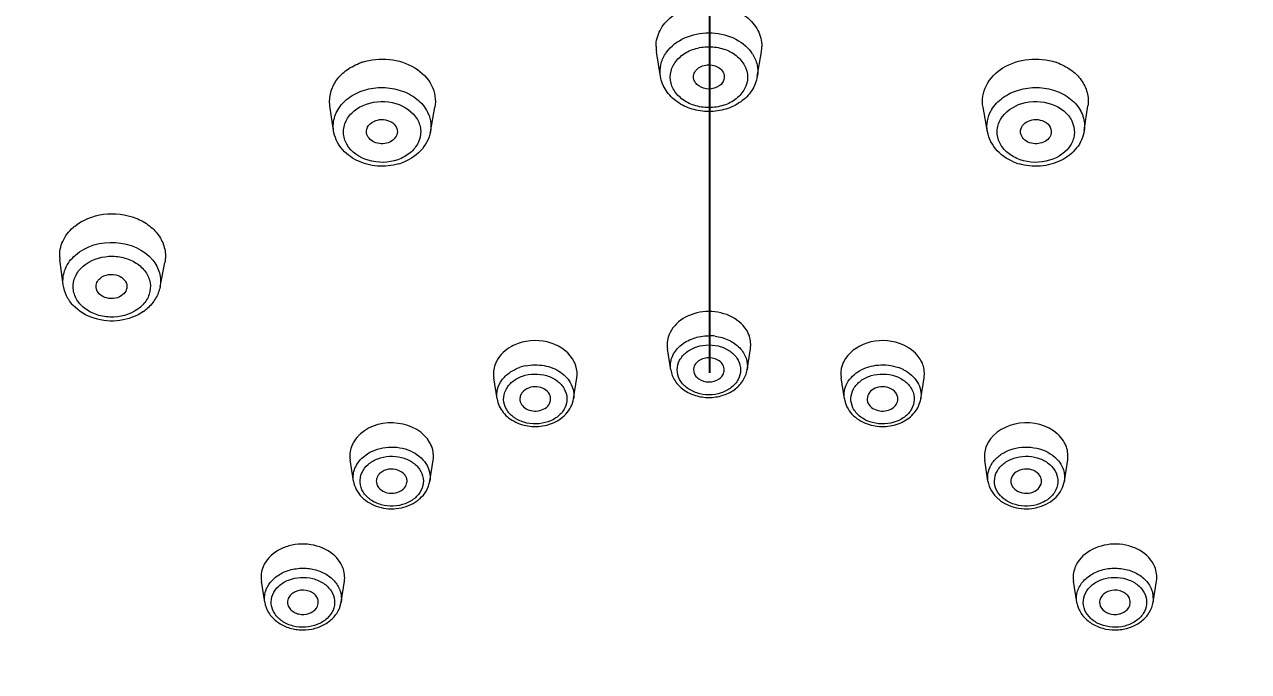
# Model space of a CAD drawing. Extents: x 8819 to 9239, y -18069 to -17475.
# Drawn here: x 8978.35 to 9005.23, y -17626.28 to -17612.07 of the extents above; entities that cross this region are included whole.
import ezdxf

# ---------------------------------------------------------------- set-up
doc = ezdxf.new("R2010")
doc.units = 0
doc.header["$MEASUREMENT"] = 0
doc.linetypes.add('CENTER', pattern=[47.5, 22, -8.5, 8.5, -8.5])
doc.layers.get('0').update_dxf_attribs({"linetype": 'CONTINUOUS', "lineweight": 13})
doc.layers.get('DEFPOINTS').update_dxf_attribs({"linetype": 'CONTINUOUS'})
doc.layers.add('02___PRT_ALL_AXES', color=7, linetype='CONTINUOUS')
doc.layers.add('5', color=2, linetype='CONTINUOUS', lineweight=9)
doc.styles.get("Standard").update_dxf_attribs({"font": 'Gulim.ttf'})
doc.dimstyles.new('STANDARD$0', dxfattribs={"dimtxt": 3.5, "dimasz": 2.5, "dimexe": 0.7, "dimexo": 0.7, "dimgap": 0.5, "dimtad": 3, "dimdec": 4, "dimdsep": 46, "dimtxsty": 'Standard', "dimcen": 0, "dimclrd": 2, "dimclre": 2, "dimclrt": 4, "dimadec": 0, "dimazin": 0, "dimtp": 0.2, "dimtm": 0.1, "dimtfac": 0.5, "dimtdec": 4, "dimtmove": 1, "dimatfit": 3, "dimfxl": 0, "dimtolj": 1, "dimarcsym": 0})

# ---------------------------------------------------------------- blocks, each defined once
blk = doc.blocks.new('*D63')
at = {"layer": '5', "color": 2, "lineweight": -2}
for p, q in [((8992.676, -17589.939), (8954.961, -17589.939)), ((8955.661, -17758.34), (8955.661, -17594.939)), ((8974.358, -17763.34), (8954.961, -17763.34))]:
    blk.add_line(p, q, dxfattribs=at)
at = {"layer": '5', "color": 2}
for points in [[(8954.828, -17594.939), (8956.495, -17594.939), (8955.661, -17589.939)], [(8954.828, -17758.34), (8956.495, -17758.34), (8955.661, -17763.34)]]:
    blk.add_solid(points, dxfattribs=at)
at = {"layer": 'DEFPOINTS', "color": 0}
for p in [(8955.661, -17589.939), (8993.376, -17589.939), (8975.058, -17763.34)]:
    blk.add_point(p, dxfattribs=at)
at = {"layer": '5', "color": 4, "insert": (8950.832, -17693.171), "char_height": 5, "attachment_point": 5, "rotation": 90}
blk.add_mtext('\\A1;231.2', dxfattribs=at)
blk = doc.blocks.new('*D64')
at = {"layer": '5', "color": 2, "lineweight": -2}
for p, q in [((8958.135, -17624.407), (8958.135, -17573.164)), ((9028.617, -17624.268), (9028.617, -17573.164)), ((8963.135, -17573.864), (9023.617, -17573.864))]:
    blk.add_line(p, q, dxfattribs=at)
at = {"layer": '5', "color": 2}
for points in [[(8963.135, -17573.031), (8963.135, -17574.697), (8958.135, -17573.864)], [(9023.617, -17573.031), (9023.617, -17574.697), (9028.617, -17573.864)]]:
    blk.add_solid(points, dxfattribs=at)
at = {"layer": 'DEFPOINTS', "color": 0}
for p in [(9028.617, -17573.864), (8958.135, -17625.107), (9028.617, -17624.968)]:
    blk.add_point(p, dxfattribs=at)
at = {"layer": '5', "color": 4, "insert": (8992.321, -17569.688), "char_height": 5, "attachment_point": 5}
blk.add_mtext('\\A1;94', dxfattribs=at)

msp = doc.modelspace()

# ---------------------------------------------------------------- linework, layer by layer
at = {"color": 7, "linetype": 'Continuous'}
for p, q in [((8992.313, -17613.206), (8992.225, -17612.667)), ((8994.439, -17613.206), (8994.527, -17612.667)), ((8985.133, -17614.394), (8985.054, -17613.85)), ((8987.26, -17614.421), (8987.357, -17613.883)), ((8999.492, -17614.421), (8999.395, -17613.883)), ((9001.619, -17614.394), (9001.697, -17613.85)), ((8979.195, -17617.78), (8979.124, -17617.229)), ((8981.322, -17617.829), (8981.427, -17617.29)), ((8992.538, -17619.649), (8992.465, -17619.188)), ((8994.214, -17619.649), (8994.287, -17619.188)), ((8988.724, -17620.288), (8988.651, -17619.824)), ((8990.401, -17620.288), (8990.474, -17619.828)), ((8996.351, -17620.288), (8996.278, -17619.828)), ((8998.028, -17620.288), (8998.101, -17619.824)), ((8985.571, -17622.094), (8985.497, -17621.628)), ((8985.781, -17621.566), (8985.88, -17621.492)), ((8987.247, -17622.094), (8987.32, -17621.634)), ((8999.504, -17622.094), (8999.432, -17621.634)), ((9000.971, -17621.566), (9001.053, -17621.651)), ((9001.181, -17622.094), (9001.255, -17621.629)), ((8983.621, -17624.754), (8983.548, -17624.288)), ((8983.656, -17624.466), (8983.709, -17624.367)), ((8985.298, -17624.754), (8985.371, -17624.295)), ((9001.454, -17624.754), (9001.381, -17624.295)), ((9003.131, -17624.754), (9003.204, -17624.288)), ((9003.127, -17624.571), (9003.131, -17624.754)), ((8984.781, -17624.838), (8984.795, -17624.785)), ((8985.26, -17624.89), (8985.298, -17624.754)), ((9001.457, -17624.773), (9001.454, -17624.754)), ((9001.957, -17624.785), (9001.971, -17624.838))]:
    msp.add_line(p, q, dxfattribs=at)
for centre, radius, start, end in [((8992.955, -17612.547), 0.74, 180.0265, 189.2841), ((8993.797, -17612.547), 0.74, 350.7159, 359.9733), ((8993.102, -17613.15), 0.811, 143.9528, 147.1958), ((8993.649, -17613.15), 0.811, 32.8102, 36.0302), ((8986.172, -17614.149), 1.32, 108.2501, 109.3318), ((9000.579, -17614.149), 1.32, 70.6682, 71.7499), ((8986.502, -17614.335), 0.775, 29.2915, 30.5724), ((9000.25, -17614.336), 0.776, 149.43, 150.5843), ((8986.219, -17613.969), 1.208, 286.6777, 289.3156), ((9000.533, -17613.969), 1.208, 250.6844, 253.3188), ((8980.096, -17617.299), 1.033, 129.3181, 131.1869), ((8979.851, -17617.136), 0.733, 183.7781, 187.3226), ((8980.413, -17617.723), 0.728, 311.1842, 317.0146), ((8980.376, -17617.541), 1.01, 305.1839, 311.1405), ((8993.086, -17619.112), 0.631, 153.1263, 159.8829), ((8993.376, -17619.969), 1.068, 82.7067, 90.0053), ((8989.551, -17620.547), 1.006, 101.6901, 109.291), ((8997.224, -17620.481), 0.936, 62.7418, 70.7182), ((8989.58, -17619.94), 0.953, 287.1088, 289.3284), ((8997.172, -17619.94), 0.953, 250.6716, 252.8937), ((8986.531, -17622.01), 0.6, 311.1759, 315.8934), ((8986.505, -17621.888), 0.789, 306.128, 311.1637), ((9000.247, -17621.888), 0.789, 228.8363, 233.8762), ((9000.221, -17622.01), 0.6, 224.1016, 228.8241), ((8984.746, -17624.223), 0.634, 21.0059, 27.2847), ((9002.005, -17624.223), 0.634, 152.7272, 159.1791), ((9002.585, -17624.677), 0.553, 11.1315, 22.4545), ((9002.04, -17624.662), 0.593, 191.0209, 193.4781), ((9002.054, -17624.658), 0.608, 193.5138, 202.4312)]:
    msp.add_arc(centre, radius, start, end, dxfattribs=at)
for points, knots in [([(8960.03, -17613.048), (8960.313, -17611.436), (8961.262, -17608.227), (8963.71, -17603.767), (8967.102, -17599.753), (8972.802, -17595.086), (8981.637, -17591.022), (8993.376, -17589.386), (9005.115, -17591.022), (9013.95, -17595.086), (9019.65, -17599.753), (9023.042, -17603.767), (9025.49, -17608.227), (9026.438, -17611.436), (9026.722, -17613.048)], [0, 0, 0, 0, 0.056019, 0.113498, 0.173004, 0.234814, 0.364565, 0.500001, 0.635437, 0.765187, 0.826996, 0.886502, 0.943981, 1, 1, 1, 1]), ([(8992.215, -17612.548), (8992.215, -17612.427), (8992.281, -17612.173), (8992.545, -17611.869), (8992.925, -17611.671), (8993.218, -17611.625), (8993.367, -17611.624)], [0, 0, 0, 0, 0.223364, 0.463109, 0.724345, 1, 1, 1, 1]), ([(8993.385, -17611.624), (8993.534, -17611.625), (8993.827, -17611.671), (8994.207, -17611.869), (8994.471, -17612.173), (8994.537, -17612.427), (8994.537, -17612.548)], [0, 0, 0, 0, 0.275655, 0.536891, 0.776636, 1, 1, 1, 1]), ([(8992.447, -17612.673), (8992.545, -17612.538), (8992.839, -17612.318), (8993.193, -17612.248), (8993.376, -17612.248)], [0, 0, 0, 0, 0.477278, 1, 1, 1, 1]), ([(8993.376, -17612.248), (8993.559, -17612.248), (8993.913, -17612.318), (8994.207, -17612.538), (8994.305, -17612.673)], [0, 0, 0, 0, 0.522735, 1, 1, 1, 1]), ([(8993.376, -17613.891), (8993.266, -17613.891), (8993.052, -17613.859), (8992.772, -17613.716), (8992.576, -17613.495), (8992.504, -17613.222), (8992.576, -17612.95), (8992.772, -17612.729), (8993.052, -17612.586), (8993.266, -17612.554), (8993.376, -17612.554)], [0, 0, 0, 0, 0.13834, 0.269248, 0.388936, 0.499998, 0.611059, 0.73075, 0.861659, 1, 1, 1, 1]), ([(8993.376, -17612.554), (8993.486, -17612.554), (8993.7, -17612.586), (8993.98, -17612.729), (8994.175, -17612.95), (8994.248, -17613.222), (8994.175, -17613.495), (8993.98, -17613.716), (8993.7, -17613.859), (8993.485, -17613.891), (8993.376, -17613.891)], [0, 0, 0, 0, 0.13834, 0.269248, 0.388936, 0.499998, 0.611059, 0.73075, 0.861659, 1, 1, 1, 1]), ([(8985.759, -17612.895), (8985.95, -17612.832), (8986.36, -17612.792), (8986.923, -17612.969), (8987.265, -17613.308), (8987.374, -17613.637), (8987.371, -17613.804), (8987.357, -17613.883)], [0, 0, 0, 0, 0.272563, 0.538773, 0.778566, 0.890323, 1, 1, 1, 1]), ([(8992.313, -17613.205), (8992.299, -17613.122), (8992.304, -17612.946), (8992.374, -17612.784), (8992.421, -17612.711)], [0, 0, 0, 0, 0.492793, 1, 1, 1, 1]), ([(8994.331, -17612.711), (8994.378, -17612.784), (8994.448, -17612.945), (8994.453, -17613.122), (8994.439, -17613.205)], [0, 0, 0, 0, 0.507218, 1, 1, 1, 1]), ([(8999.395, -17613.883), (8999.38, -17613.804), (8999.378, -17613.637), (8999.487, -17613.308), (8999.829, -17612.969), (9000.392, -17612.792), (9000.802, -17612.832), (9000.993, -17612.895)], [0, 0, 0, 0, 0.109677, 0.221434, 0.461227, 0.727437, 1, 1, 1, 1]), ([(8985.054, -17613.85), (8985.04, -17613.754), (8985.052, -17613.551), (8985.189, -17613.271), (8985.425, -17613.043), (8985.627, -17612.942), (8985.736, -17612.903)], [0, 0, 0, 0, 0.231208, 0.470267, 0.726002, 1, 1, 1, 1]), ([(8993.04, -17613.248), (8993.034, -17613.211), (8993.045, -17613.13), (8993.121, -17613.03), (8993.237, -17612.965), (8993.329, -17612.95), (8993.376, -17612.95)], [0, 0, 0, 0, 0.2221, 0.459489, 0.721214, 1, 1, 1, 1]), ([(8993.376, -17612.95), (8993.423, -17612.95), (8993.514, -17612.965), (8993.631, -17613.03), (8993.707, -17613.13), (8993.717, -17613.211), (8993.712, -17613.248)], [0, 0, 0, 0, 0.278785, 0.540511, 0.7779, 1, 1, 1, 1]), ([(9001.016, -17612.903), (9001.125, -17612.942), (9001.326, -17613.043), (9001.563, -17613.271), (9001.7, -17613.551), (9001.711, -17613.754), (9001.697, -17613.85)], [0, 0, 0, 0, 0.273998, 0.529733, 0.768792, 1, 1, 1, 1]), ([(8993.376, -17613.978), (8993.251, -17613.978), (8993.003, -17613.942), (8992.671, -17613.784), (8992.419, -17613.533), (8992.33, -17613.315), (8992.313, -17613.205)], [0, 0, 0, 0, 0.264378, 0.520469, 0.764786, 1, 1, 1, 1]), ([(8993.376, -17613.483), (8993.298, -17613.483), (8993.179, -17613.451), (8993.072, -17613.346), (8993.045, -17613.28), (8993.04, -17613.248)], [0, 0, 0, 0, 0.532838, 0.77553, 1, 1, 1, 1]), ([(8994.439, -17613.205), (8994.422, -17613.315), (8994.333, -17613.533), (8994.081, -17613.784), (8993.749, -17613.942), (8993.501, -17613.978), (8993.376, -17613.978)], [0, 0, 0, 0, 0.235212, 0.479536, 0.73563, 1, 1, 1, 1]), ([(8993.712, -17613.248), (8993.707, -17613.28), (8993.68, -17613.346), (8993.573, -17613.451), (8993.454, -17613.483), (8993.376, -17613.483)], [0, 0, 0, 0, 0.22447, 0.467162, 1, 1, 1, 1]), ([(8985.33, -17613.8), (8985.358, -17613.77), (8985.483, -17613.651), (8985.639, -17613.567), (8985.762, -17613.523)], [0, 0, 0, 0, 0.24014, 1, 1, 1, 1]), ([(8985.762, -17613.523), (8985.891, -17613.478), (8986.166, -17613.43), (8986.573, -17613.483), (8986.93, -17613.651), (8987.109, -17613.838), (8987.17, -17613.941)], [0, 0, 0, 0, 0.26042, 0.522055, 0.771223, 1, 1, 1, 1]), ([(8999.582, -17613.941), (8999.643, -17613.838), (8999.822, -17613.651), (9000.179, -17613.483), (9000.586, -17613.43), (9000.861, -17613.478), (9000.99, -17613.523)], [0, 0, 0, 0, 0.228773, 0.477944, 0.739579, 1, 1, 1, 1]), ([(9000.99, -17613.523), (9001.032, -17613.538), (9001.191, -17613.604), (9001.337, -17613.707), (9001.423, -17613.801)], [0, 0, 0, 0, 0.260895, 1, 1, 1, 1]), ([(8985.133, -17614.394), (8985.118, -17614.291), (8985.139, -17614.069), (8985.256, -17613.881), (8985.33, -17613.8)], [0, 0, 0, 0, 0.487543, 1, 1, 1, 1]), ([(8986.544, -17615.036), (8986.339, -17615.107), (8985.9, -17615.122), (8985.439, -17614.815), (8985.327, -17614.443), (8985.39, -17614.169), (8985.578, -17613.944), (8985.756, -17613.848), (8985.853, -17613.814)], [0, 0, 0, 0, 0.275437, 0.524932, 0.637226, 0.748849, 0.868723, 1, 1, 1, 1]), ([(8985.853, -17613.814), (8986.058, -17613.742), (8986.497, -17613.728), (8986.958, -17614.035), (8987.07, -17614.406), (8987.007, -17614.68), (8986.819, -17614.906), (8986.641, -17615.001), (8986.544, -17615.036)], [0, 0, 0, 0, 0.275437, 0.524932, 0.637226, 0.748849, 0.868723, 1, 1, 1, 1]), ([(9000.208, -17615.036), (9000.111, -17615.001), (8999.933, -17614.906), (8999.745, -17614.68), (8999.682, -17614.406), (8999.794, -17614.035), (9000.254, -17613.728), (9000.694, -17613.742), (9000.899, -17613.814)], [0, 0, 0, 0, 0.131275, 0.251147, 0.36277, 0.475064, 0.724563, 1, 1, 1, 1]), ([(9000.899, -17613.814), (9000.996, -17613.848), (9001.174, -17613.944), (9001.362, -17614.169), (9001.425, -17614.443), (9001.313, -17614.815), (9000.852, -17615.122), (9000.412, -17615.107), (9000.208, -17615.036)], [0, 0, 0, 0, 0.131275, 0.251147, 0.36277, 0.475064, 0.724563, 1, 1, 1, 1]), ([(9001.423, -17613.801), (9001.496, -17613.881), (9001.613, -17614.069), (9001.634, -17614.291), (9001.619, -17614.394)], [0, 0, 0, 0, 0.51243, 1, 1, 1, 1]), ([(8985.859, -17614.447), (8985.852, -17614.391), (8985.89, -17614.264), (8985.998, -17614.197), (8986.058, -17614.176)], [0, 0, 0, 0, 0.466993, 1, 1, 1, 1]), ([(8986.058, -17614.176), (8986.113, -17614.156), (8986.233, -17614.142), (8986.399, -17614.191), (8986.519, -17614.302), (8986.539, -17614.408), (8986.531, -17614.454)], [0, 0, 0, 0, 0.273777, 0.541591, 0.782123, 1, 1, 1, 1]), ([(8987.178, -17613.956), (8987.218, -17614.026), (8987.274, -17614.179), (8987.274, -17614.343), (8987.26, -17614.42)], [0, 0, 0, 0, 0.505617, 1, 1, 1, 1]), ([(8999.492, -17614.42), (8999.478, -17614.342), (8999.478, -17614.178), (8999.535, -17614.025), (8999.574, -17613.955)], [0, 0, 0, 0, 0.494328, 1, 1, 1, 1]), ([(9000.221, -17614.454), (9000.213, -17614.408), (9000.233, -17614.302), (9000.353, -17614.191), (9000.519, -17614.142), (9000.638, -17614.156), (9000.694, -17614.176)], [0, 0, 0, 0, 0.217877, 0.458409, 0.726223, 1, 1, 1, 1]), ([(9000.694, -17614.176), (9000.754, -17614.197), (9000.862, -17614.264), (9000.9, -17614.391), (9000.893, -17614.447)], [0, 0, 0, 0, 0.533007, 1, 1, 1, 1]), ([(8986.565, -17615.126), (8986.415, -17615.172), (8986.096, -17615.204), (8985.641, -17615.085), (8985.279, -17614.808), (8985.153, -17614.533), (8985.133, -17614.394)], [0, 0, 0, 0, 0.262134, 0.521204, 0.766911, 1, 1, 1, 1]), ([(8986.333, -17614.663), (8986.284, -17614.68), (8986.178, -17614.695), (8986.026, -17614.661), (8985.906, -17614.576), (8985.865, -17614.489), (8985.859, -17614.447)], [0, 0, 0, 0, 0.268793, 0.534996, 0.779853, 1, 1, 1, 1]), ([(8986.531, -17614.454), (8986.523, -17614.5), (8986.472, -17614.593), (8986.383, -17614.646), (8986.333, -17614.663)], [0, 0, 0, 0, 0.470738, 1, 1, 1, 1]), ([(8987.26, -17614.42), (8987.232, -17614.575), (8987.067, -17614.88), (8986.776, -17615.054), (8986.618, -17615.109)], [0, 0, 0, 0, 0.484186, 1, 1, 1, 1]), ([(9000.134, -17615.109), (8999.976, -17615.054), (8999.685, -17614.88), (8999.52, -17614.575), (8999.492, -17614.42)], [0, 0, 0, 0, 0.515819, 1, 1, 1, 1]), ([(9001.619, -17614.394), (9001.599, -17614.533), (9001.473, -17614.808), (9001.11, -17615.085), (9000.656, -17615.204), (9000.337, -17615.172), (9000.187, -17615.126)], [0, 0, 0, 0, 0.233097, 0.478816, 0.737885, 1, 1, 1, 1]), ([(9000.419, -17614.663), (9000.369, -17614.646), (9000.28, -17614.593), (9000.229, -17614.5), (9000.221, -17614.454)], [0, 0, 0, 0, 0.529262, 1, 1, 1, 1]), ([(9000.893, -17614.447), (9000.887, -17614.489), (9000.846, -17614.576), (9000.726, -17614.661), (9000.574, -17614.695), (9000.468, -17614.68), (9000.419, -17614.663)], [0, 0, 0, 0, 0.220147, 0.465004, 0.731207, 1, 1, 1, 1]), ([(8979.442, -17616.5), (8979.62, -17616.354), (8980.083, -17616.174), (8980.688, -17616.245), (8981.096, -17616.471), (8981.321, -17616.708), (8981.444, -17616.992), (8981.445, -17617.195), (8981.427, -17617.29)], [0, 0, 0, 0, 0.259411, 0.529812, 0.658643, 0.778744, 0.891059, 1, 1, 1, 1]), ([(8979.12, -17617.184), (8979.112, -17617.064), (8979.16, -17616.808), (8979.32, -17616.606), (8979.416, -17616.521)], [0, 0, 0, 0, 0.483993, 1, 1, 1, 1]), ([(8979.465, -17617.129), (8979.696, -17616.926), (8980.343, -17616.739), (8980.97, -17617.006), (8981.161, -17617.239)], [0, 0, 0, 0, 0.505883, 1, 1, 1, 1]), ([(8979.195, -17617.781), (8979.18, -17617.664), (8979.216, -17617.411), (8979.37, -17617.211), (8979.465, -17617.129)], [0, 0, 0, 0, 0.48349, 1, 1, 1, 1]), ([(8979.631, -17617.376), (8979.784, -17617.243), (8980.102, -17617.132), (8980.514, -17617.169), (8980.8, -17617.286), (8981.015, -17617.481), (8981.125, -17617.733), (8981.102, -17618.002), (8981.006, -17618.154), (8980.946, -17618.219)], [0, 0, 0, 0, 0.264076, 0.403456, 0.537102, 0.660281, 0.773601, 0.883825, 1, 1, 1, 1]), ([(8980.893, -17618.271), (8980.736, -17618.408), (8980.404, -17618.52), (8979.98, -17618.471), (8979.691, -17618.341), (8979.482, -17618.129), (8979.392, -17617.861), (8979.445, -17617.585), (8979.561, -17617.438), (8979.631, -17617.376)], [0, 0, 0, 0, 0.264533, 0.403834, 0.536569, 0.658218, 0.770442, 0.881321, 1, 1, 1, 1]), ([(8981.161, -17617.239), (8981.229, -17617.321), (8981.333, -17617.511), (8981.341, -17617.728), (8981.322, -17617.829)], [0, 0, 0, 0, 0.510773, 1, 1, 1, 1]), ([(8979.92, -17617.843), (8979.916, -17617.807), (8979.928, -17617.729), (8979.976, -17617.667), (8980.005, -17617.641)], [0, 0, 0, 0, 0.482978, 1, 1, 1, 1]), ([(8980.005, -17617.641), (8980.056, -17617.597), (8980.191, -17617.541), (8980.398, -17617.558), (8980.543, -17617.657), (8980.595, -17617.77), (8980.597, -17617.829), (8980.592, -17617.857)], [0, 0, 0, 0, 0.259657, 0.531598, 0.778795, 0.891195, 1, 1, 1, 1]), ([(8980.958, -17618.366), (8980.807, -17618.473), (8980.441, -17618.608), (8979.874, -17618.563), (8979.462, -17618.322), (8979.257, -17618.032), (8979.206, -17617.865), (8979.195, -17617.782)], [0, 0, 0, 0, 0.254952, 0.515937, 0.764668, 0.883695, 1, 1, 1, 1]), ([(8980.508, -17617.998), (8980.462, -17618.038), (8980.342, -17618.093), (8980.151, -17618.087), (8979.985, -17618.004), (8979.926, -17617.896), (8979.92, -17617.843)], [0, 0, 0, 0, 0.255855, 0.525859, 0.778471, 1, 1, 1, 1]), ([(8980.592, -17617.857), (8980.589, -17617.87), (8980.575, -17617.924), (8980.54, -17617.97), (8980.508, -17617.998)], [0, 0, 0, 0, 0.24122, 1, 1, 1, 1]), ([(8981.322, -17617.829), (8981.304, -17617.918), (8981.235, -17618.096), (8981.112, -17618.239), (8981.041, -17618.302)], [0, 0, 0, 0, 0.492676, 1, 1, 1, 1]), ([(8993.376, -17618.37), (8993.199, -17618.37), (8992.859, -17618.444), (8992.595, -17618.686), (8992.523, -17618.827)], [0, 0, 0, 0, 0.527924, 1, 1, 1, 1]), ([(8994.227, -17618.825), (8994.156, -17618.684), (8993.892, -17618.443), (8993.552, -17618.37), (8993.376, -17618.37)], [0, 0, 0, 0, 0.47213, 1, 1, 1, 1]), ([(8990.42, -17619.477), (8990.325, -17619.281), (8989.909, -17618.978), (8989.417, -17618.991), (8989.189, -17619.071)], [0, 0, 0, 0, 0.473638, 1, 1, 1, 1]), ([(8992.538, -17619.649), (8992.523, -17619.557), (8992.547, -17619.354), (8992.736, -17619.102), (8993.029, -17618.939), (8993.259, -17618.902), (8993.376, -17618.902)], [0, 0, 0, 0, 0.22212, 0.459385, 0.721134, 1, 1, 1, 1]), ([(8993.512, -17618.91), (8993.616, -17618.923), (8993.814, -17618.979), (8994.059, -17619.149), (8994.211, -17619.384), (8994.228, -17619.566), (8994.214, -17619.649)], [0, 0, 0, 0, 0.278457, 0.537902, 0.775132, 1, 1, 1, 1]), ([(8994.287, -17619.188), (8994.302, -17619.097), (8994.29, -17618.967), (8994.242, -17618.853), (8994.227, -17618.825)], [0, 0, 0, 0, 0.743825, 1, 1, 1, 1]), ([(8997.563, -17619.071), (8997.336, -17618.992), (8996.848, -17618.978), (8996.433, -17619.275), (8996.336, -17619.469)], [0, 0, 0, 0, 0.525789, 1, 1, 1, 1]), ([(8989.189, -17619.071), (8989.138, -17619.089), (8988.951, -17619.171), (8988.789, -17619.317), (8988.718, -17619.449)], [0, 0, 0, 0, 0.267335, 1, 1, 1, 1]), ([(8993.376, -17620.199), (8993.286, -17620.199), (8993.11, -17620.172), (8992.881, -17620.055), (8992.72, -17619.874), (8992.661, -17619.651), (8992.72, -17619.427), (8992.881, -17619.246), (8993.11, -17619.129), (8993.286, -17619.103), (8993.376, -17619.103)], [0, 0, 0, 0, 0.138339, 0.269246, 0.388932, 0.499993, 0.611052, 0.730741, 0.861656, 1, 1, 1, 1]), ([(8993.376, -17619.103), (8993.466, -17619.103), (8993.642, -17619.129), (8993.871, -17619.246), (8994.031, -17619.427), (8994.091, -17619.651), (8994.031, -17619.874), (8993.871, -17620.055), (8993.642, -17620.172), (8993.466, -17620.199), (8993.376, -17620.199)], [0, 0, 0, 0, 0.138339, 0.269246, 0.388932, 0.499993, 0.611052, 0.730741, 0.861656, 1, 1, 1, 1]), ([(8998.033, -17619.447), (8998.01, -17619.405), (8997.893, -17619.237), (8997.709, -17619.122), (8997.563, -17619.071)], [0, 0, 0, 0, 0.236278, 1, 1, 1, 1]), ([(8988.718, -17619.449), (8988.702, -17619.478), (8988.65, -17619.595), (8988.636, -17619.73), (8988.651, -17619.824)], [0, 0, 0, 0, 0.256686, 1, 1, 1, 1]), ([(8989.348, -17619.562), (8989.481, -17619.535), (8989.755, -17619.532), (8990.123, -17619.672), (8990.34, -17619.905), (8990.41, -17620.124), (8990.41, -17620.235), (8990.401, -17620.288)], [0, 0, 0, 0, 0.275982, 0.540815, 0.778986, 0.890448, 1, 1, 1, 1]), ([(8990.474, -17619.828), (8990.488, -17619.74), (8990.478, -17619.615), (8990.433, -17619.504), (8990.42, -17619.477)], [0, 0, 0, 0, 0.744184, 1, 1, 1, 1]), ([(8993.376, -17619.385), (8993.329, -17619.385), (8993.238, -17619.4), (8993.122, -17619.464), (8993.046, -17619.563), (8993.035, -17619.644), (8993.041, -17619.68)], [0, 0, 0, 0, 0.278717, 0.540467, 0.777927, 1, 1, 1, 1]), ([(8993.711, -17619.68), (8993.717, -17619.644), (8993.706, -17619.563), (8993.63, -17619.464), (8993.514, -17619.4), (8993.423, -17619.385), (8993.376, -17619.385)], [0, 0, 0, 0, 0.222064, 0.459522, 0.721281, 1, 1, 1, 1]), ([(8996.336, -17619.469), (8996.322, -17619.497), (8996.275, -17619.61), (8996.264, -17619.738), (8996.278, -17619.828)], [0, 0, 0, 0, 0.256148, 1, 1, 1, 1]), ([(8996.351, -17620.288), (8996.342, -17620.23), (8996.343, -17620.109), (8996.428, -17619.873), (8996.684, -17619.634), (8997.097, -17619.515), (8997.395, -17619.549), (8997.533, -17619.598)], [0, 0, 0, 0, 0.108921, 0.220224, 0.460175, 0.727201, 1, 1, 1, 1]), ([(8998.101, -17619.824), (8998.116, -17619.729), (8998.102, -17619.594), (8998.049, -17619.476), (8998.033, -17619.447)], [0, 0, 0, 0, 0.743209, 1, 1, 1, 1]), ([(8988.724, -17620.288), (8988.713, -17620.218), (8988.72, -17620.07), (8988.82, -17619.866), (8988.992, -17619.7), (8989.14, -17619.626), (8989.219, -17619.598)], [0, 0, 0, 0, 0.230292, 0.468827, 0.724884, 1, 1, 1, 1]), ([(8989.846, -17620.79), (8989.761, -17620.82), (8989.581, -17620.851), (8989.314, -17620.816), (8989.081, -17620.704), (8988.915, -17620.527), (8988.848, -17620.305), (8988.9, -17620.08), (8989.054, -17619.895), (8989.2, -17619.817), (8989.28, -17619.789)], [0, 0, 0, 0, 0.138056, 0.276607, 0.408198, 0.528637, 0.64005, 0.750799, 0.869742, 1, 1, 1, 1]), ([(8989.28, -17619.789), (8989.364, -17619.759), (8989.545, -17619.728), (8989.812, -17619.763), (8990.045, -17619.875), (8990.21, -17620.052), (8990.277, -17620.274), (8990.226, -17620.499), (8990.071, -17620.684), (8989.925, -17620.762), (8989.846, -17620.79)], [0, 0, 0, 0, 0.138056, 0.276607, 0.408198, 0.528637, 0.64005, 0.750799, 0.869742, 1, 1, 1, 1]), ([(8992.538, -17619.649), (8992.551, -17619.735), (8992.62, -17619.907), (8992.818, -17620.104), (8993.081, -17620.228), (8993.277, -17620.257), (8993.376, -17620.257)], [0, 0, 0, 0, 0.233609, 0.477475, 0.734279, 1, 1, 1, 1]), ([(8993.041, -17619.68), (8993.045, -17619.713), (8993.072, -17619.779), (8993.178, -17619.884), (8993.298, -17619.917), (8993.376, -17619.917)], [0, 0, 0, 0, 0.224405, 0.467023, 1, 1, 1, 1]), ([(8993.376, -17620.257), (8993.475, -17620.257), (8993.671, -17620.228), (8993.934, -17620.104), (8994.132, -17619.907), (8994.201, -17619.735), (8994.214, -17619.649)], [0, 0, 0, 0, 0.265725, 0.522528, 0.76639, 1, 1, 1, 1]), ([(8993.376, -17619.917), (8993.454, -17619.917), (8993.573, -17619.884), (8993.68, -17619.779), (8993.707, -17619.713), (8993.711, -17619.68)], [0, 0, 0, 0, 0.532969, 0.775585, 1, 1, 1, 1]), ([(8996.906, -17620.79), (8996.826, -17620.762), (8996.68, -17620.684), (8996.526, -17620.499), (8996.475, -17620.274), (8996.541, -17620.052), (8996.707, -17619.875), (8996.94, -17619.763), (8997.207, -17619.728), (8997.387, -17619.759), (8997.472, -17619.789)], [0, 0, 0, 0, 0.130254, 0.249189, 0.359935, 0.471348, 0.591783, 0.723379, 0.861939, 1, 1, 1, 1]), ([(8997.472, -17619.789), (8997.552, -17619.817), (8997.698, -17619.895), (8997.852, -17620.08), (8997.904, -17620.305), (8997.837, -17620.527), (8997.671, -17620.704), (8997.438, -17620.816), (8997.171, -17620.851), (8996.991, -17620.82), (8996.906, -17620.79)], [0, 0, 0, 0, 0.130254, 0.249189, 0.359935, 0.471348, 0.591783, 0.723379, 0.861939, 1, 1, 1, 1]), ([(8997.652, -17619.649), (8997.774, -17619.712), (8997.937, -17619.851), (8998.034, -17620.099), (8998.037, -17620.227), (8998.028, -17620.288)], [0, 0, 0, 0, 0.523337, 0.764644, 1, 1, 1, 1]), ([(8989.425, -17620.047), (8989.365, -17620.068), (8989.281, -17620.123), (8989.227, -17620.233), (8989.223, -17620.292), (8989.227, -17620.319)], [0, 0, 0, 0, 0.528339, 0.768443, 1, 1, 1, 1]), ([(8989.898, -17620.319), (8989.905, -17620.273), (8989.883, -17620.17), (8989.763, -17620.061), (8989.599, -17620.013), (8989.48, -17620.027), (8989.425, -17620.047)], [0, 0, 0, 0, 0.2179, 0.458786, 0.726546, 1, 1, 1, 1]), ([(8997.326, -17620.047), (8997.271, -17620.027), (8997.153, -17620.013), (8996.989, -17620.061), (8996.869, -17620.17), (8996.847, -17620.273), (8996.854, -17620.319)], [0, 0, 0, 0, 0.273444, 0.541196, 0.782092, 1, 1, 1, 1]), ([(8997.524, -17620.319), (8997.528, -17620.292), (8997.525, -17620.233), (8997.47, -17620.123), (8997.386, -17620.068), (8997.326, -17620.047)], [0, 0, 0, 0, 0.231557, 0.471661, 1, 1, 1, 1]), ([(8988.724, -17620.288), (8988.741, -17620.396), (8988.843, -17620.611), (8989.131, -17620.824), (8989.49, -17620.915), (8989.742, -17620.887), (8989.86, -17620.851)], [0, 0, 0, 0, 0.231466, 0.477139, 0.737111, 1, 1, 1, 1]), ([(8989.227, -17620.319), (8989.233, -17620.361), (8989.275, -17620.447), (8989.395, -17620.531), (8989.546, -17620.565), (8989.651, -17620.55), (8989.7, -17620.532)], [0, 0, 0, 0, 0.220314, 0.465321, 0.731439, 1, 1, 1, 1]), ([(8989.7, -17620.532), (8989.75, -17620.515), (8989.841, -17620.462), (8989.891, -17620.366), (8989.898, -17620.319)], [0, 0, 0, 0, 0.529655, 1, 1, 1, 1]), ([(8989.895, -17620.839), (8990.022, -17620.795), (8990.2, -17620.686), (8990.351, -17620.472), (8990.391, -17620.35), (8990.401, -17620.288)], [0, 0, 0, 0, 0.514964, 0.760578, 1, 1, 1, 1]), ([(8996.351, -17620.288), (8996.36, -17620.35), (8996.4, -17620.472), (8996.552, -17620.686), (8996.73, -17620.795), (8996.857, -17620.839)], [0, 0, 0, 0, 0.23942, 0.485036, 1, 1, 1, 1]), ([(8996.854, -17620.319), (8996.86, -17620.366), (8996.911, -17620.462), (8997.001, -17620.515), (8997.052, -17620.532)], [0, 0, 0, 0, 0.470345, 1, 1, 1, 1]), ([(8996.892, -17620.851), (8997.01, -17620.887), (8997.262, -17620.915), (8997.621, -17620.824), (8997.909, -17620.611), (8998.011, -17620.396), (8998.028, -17620.288)], [0, 0, 0, 0, 0.2629, 0.522871, 0.768537, 1, 1, 1, 1]), ([(8997.052, -17620.532), (8997.101, -17620.55), (8997.206, -17620.565), (8997.357, -17620.531), (8997.477, -17620.447), (8997.518, -17620.361), (8997.524, -17620.319)], [0, 0, 0, 0, 0.268561, 0.534679, 0.779686, 1, 1, 1, 1]), ([(8987.249, -17621.251), (8987.116, -17621.014), (8986.548, -17620.707), (8985.941, -17620.865), (8985.726, -17621.054)], [0, 0, 0, 0, 0.486979, 1, 1, 1, 1]), ([(9001.026, -17621.054), (9000.81, -17620.865), (9000.203, -17620.706), (8999.634, -17621.014), (8999.502, -17621.252)], [0, 0, 0, 0, 0.51308, 1, 1, 1, 1]), ([(8985.726, -17621.054), (8985.71, -17621.068), (8985.648, -17621.126), (8985.597, -17621.195), (8985.566, -17621.25)], [0, 0, 0, 0, 0.25686, 1, 1, 1, 1]), ([(9001.188, -17621.254), (9001.157, -17621.198), (9001.105, -17621.128), (9001.042, -17621.068), (9001.026, -17621.054)], [0, 0, 0, 0, 0.743014, 1, 1, 1, 1]), ([(8985.566, -17621.25), (8985.55, -17621.279), (8985.496, -17621.397), (8985.482, -17621.533), (8985.497, -17621.628)], [0, 0, 0, 0, 0.256966, 1, 1, 1, 1]), ([(8985.88, -17621.492), (8986.015, -17621.407), (8986.34, -17621.31), (8986.75, -17621.377), (8987.021, -17621.538), (8987.17, -17621.7), (8987.253, -17621.892), (8987.258, -17622.029), (8987.247, -17622.094)], [0, 0, 0, 0, 0.264593, 0.534069, 0.661376, 0.780201, 0.891709, 1, 1, 1, 1]), ([(8987.32, -17621.634), (8987.335, -17621.538), (8987.32, -17621.4), (8987.265, -17621.28), (8987.249, -17621.251)], [0, 0, 0, 0, 0.742639, 1, 1, 1, 1]), ([(8999.502, -17621.252), (8999.486, -17621.282), (8999.431, -17621.401), (8999.417, -17621.538), (8999.432, -17621.634)], [0, 0, 0, 0, 0.257307, 1, 1, 1, 1]), ([(8999.504, -17622.094), (8999.494, -17622.025), (8999.5, -17621.878), (8999.598, -17621.675), (8999.768, -17621.509), (9000.071, -17621.354), (9000.512, -17621.316), (9000.845, -17621.456), (9000.971, -17621.566)], [0, 0, 0, 0, 0.108424, 0.220663, 0.341073, 0.470393, 0.741419, 1, 1, 1, 1]), ([(9001.255, -17621.629), (9001.269, -17621.535), (9001.256, -17621.4), (9001.204, -17621.283), (9001.188, -17621.254)], [0, 0, 0, 0, 0.743209, 1, 1, 1, 1]), ([(8985.571, -17622.094), (8985.556, -17622), (8985.581, -17621.795), (8985.705, -17621.633), (8985.781, -17621.566)], [0, 0, 0, 0, 0.483114, 1, 1, 1, 1]), ([(8986.926, -17622.462), (8986.863, -17622.517), (8986.708, -17622.605), (8986.445, -17622.656), (8986.177, -17622.627), (8985.941, -17622.519), (8985.77, -17622.346), (8985.695, -17622.126), (8985.739, -17621.9), (8985.834, -17621.779), (8985.892, -17621.728)], [0, 0, 0, 0, 0.129549, 0.267252, 0.406031, 0.538277, 0.659475, 0.771279, 0.881752, 1, 1, 1, 1]), ([(8985.892, -17621.728), (8985.954, -17621.674), (8986.104, -17621.588), (8986.359, -17621.535), (8986.621, -17621.559), (8986.855, -17621.657), (8987.03, -17621.82), (8987.118, -17622.029), (8987.095, -17622.251), (8987.013, -17622.375), (8986.962, -17622.428)], [0, 0, 0, 0, 0.129342, 0.266771, 0.40565, 0.538668, 0.66113, 0.77383, 0.883763, 1, 1, 1, 1]), ([(8999.79, -17622.428), (8999.739, -17622.375), (8999.657, -17622.251), (8999.634, -17622.029), (8999.721, -17621.82), (8999.897, -17621.657), (9000.131, -17621.559), (9000.393, -17621.535), (9000.648, -17621.588), (9000.798, -17621.674), (9000.86, -17621.728)], [0, 0, 0, 0, 0.116229, 0.226155, 0.338851, 0.461314, 0.594331, 0.733214, 0.870653, 1, 1, 1, 1]), ([(9000.86, -17621.728), (9000.918, -17621.779), (9001.013, -17621.9), (9001.057, -17622.126), (9000.982, -17622.346), (9000.811, -17622.519), (9000.575, -17622.627), (9000.307, -17622.656), (9000.044, -17622.605), (8999.889, -17622.517), (8999.826, -17622.462)], [0, 0, 0, 0, 0.118244, 0.228709, 0.340509, 0.461706, 0.593949, 0.732733, 0.870445, 1, 1, 1, 1]), ([(9001.053, -17621.651), (9001.104, -17621.714), (9001.183, -17621.855), (9001.193, -17622.018), (9001.181, -17622.094)], [0, 0, 0, 0, 0.510818, 1, 1, 1, 1]), ([(8986.158, -17621.917), (8986.128, -17621.943), (8986.079, -17622.007), (8986.068, -17622.088), (8986.074, -17622.125)], [0, 0, 0, 0, 0.516978, 1, 1, 1, 1]), ([(8986.744, -17622.125), (8986.748, -17622.097), (8986.745, -17622.039), (8986.69, -17621.929), (8986.546, -17621.834), (8986.341, -17621.818), (8986.208, -17621.873), (8986.158, -17621.917)], [0, 0, 0, 0, 0.108683, 0.221351, 0.469192, 0.740868, 1, 1, 1, 1]), ([(9000.594, -17621.917), (9000.544, -17621.873), (9000.411, -17621.818), (9000.206, -17621.834), (9000.061, -17621.929), (9000.007, -17622.039), (9000.004, -17622.097), (9000.008, -17622.125)], [0, 0, 0, 0, 0.259117, 0.530785, 0.778634, 0.891308, 1, 1, 1, 1]), ([(9000.678, -17622.125), (9000.684, -17622.088), (9000.673, -17622.007), (9000.624, -17621.943), (9000.594, -17621.917)], [0, 0, 0, 0, 0.483022, 1, 1, 1, 1]), ([(8985.571, -17622.094), (8985.581, -17622.159), (8985.624, -17622.288), (8985.791, -17622.511), (8986.119, -17622.694), (8986.567, -17622.722), (8986.853, -17622.611), (8986.97, -17622.526)], [0, 0, 0, 0, 0.115381, 0.234017, 0.483377, 0.745282, 1, 1, 1, 1]), ([(8986.074, -17622.125), (8986.081, -17622.177), (8986.142, -17622.282), (8986.307, -17622.363), (8986.496, -17622.367), (8986.614, -17622.313), (8986.66, -17622.273)], [0, 0, 0, 0, 0.222092, 0.475062, 0.744686, 1, 1, 1, 1]), ([(8986.66, -17622.273), (8986.671, -17622.263), (8986.712, -17622.222), (8986.738, -17622.167), (8986.744, -17622.125)], [0, 0, 0, 0, 0.264261, 1, 1, 1, 1]), ([(8987.025, -17622.482), (8987.083, -17622.432), (8987.183, -17622.314), (8987.236, -17622.167), (8987.247, -17622.094)], [0, 0, 0, 0, 0.508483, 1, 1, 1, 1]), ([(8999.504, -17622.094), (8999.516, -17622.167), (8999.569, -17622.314), (8999.669, -17622.432), (8999.727, -17622.482)], [0, 0, 0, 0, 0.491516, 1, 1, 1, 1]), ([(8999.781, -17622.526), (8999.899, -17622.611), (9000.185, -17622.722), (9000.633, -17622.694), (9000.961, -17622.511), (9001.128, -17622.288), (9001.171, -17622.159), (9001.181, -17622.094)], [0, 0, 0, 0, 0.254733, 0.516641, 0.765991, 0.88462, 1, 1, 1, 1]), ([(9000.008, -17622.125), (9000.009, -17622.139), (9000.023, -17622.195), (9000.059, -17622.244), (9000.092, -17622.273)], [0, 0, 0, 0, 0.241231, 1, 1, 1, 1]), ([(9000.092, -17622.273), (9000.137, -17622.313), (9000.256, -17622.367), (9000.445, -17622.363), (9000.609, -17622.282), (9000.671, -17622.177), (9000.678, -17622.125)], [0, 0, 0, 0, 0.255314, 0.524938, 0.777908, 1, 1, 1, 1]), ([(8985.31, -17623.932), (8985.235, -17623.788), (8984.959, -17623.543), (8984.515, -17623.454), (8984.152, -17623.506), (8983.836, -17623.635), (8983.646, -17623.828), (8983.586, -17623.975)], [0, 0, 0, 0, 0.237205, 0.502642, 0.637657, 0.767582, 1, 1, 1, 1]), ([(9003.166, -17623.975), (9003.105, -17623.828), (9002.916, -17623.635), (9002.6, -17623.506), (9002.237, -17623.454), (9001.793, -17623.543), (9001.516, -17623.788), (9001.442, -17623.932)], [0, 0, 0, 0, 0.232383, 0.362304, 0.497329, 0.762762, 1, 1, 1, 1]), ([(8983.709, -17624.367), (8983.755, -17624.296), (8983.883, -17624.167), (8984.133, -17624.044), (8984.418, -17623.994), (8984.709, -17624.022), (8984.971, -17624.125), (8985.177, -17624.295), (8985.299, -17624.515), (8985.31, -17624.678), (8985.298, -17624.754)], [0, 0, 0, 0, 0.119961, 0.249691, 0.386019, 0.523227, 0.655298, 0.778108, 0.891449, 1, 1, 1, 1]), ([(9001.454, -17624.754), (9001.441, -17624.674), (9001.455, -17624.5), (9001.594, -17624.27), (9001.823, -17624.1), (9002.109, -17624.007), (9002.418, -17623.999), (9002.711, -17624.077), (9002.953, -17624.233), (9003.062, -17624.386), (9003.096, -17624.466)], [0, 0, 0, 0, 0.109164, 0.223794, 0.348718, 0.482955, 0.621258, 0.756737, 0.88362, 1, 1, 1, 1]), ([(8983.798, -17624.586), (8983.827, -17624.516), (8983.926, -17624.382), (8984.144, -17624.252), (8984.405, -17624.195), (8984.674, -17624.22), (8984.914, -17624.322), (8985.09, -17624.491), (8985.172, -17624.709), (8985.149, -17624.859), (8985.121, -17624.925)], [0, 0, 0, 0, 0.117537, 0.246333, 0.383697, 0.522661, 0.655536, 0.777498, 0.889727, 1, 1, 1, 1]), ([(9001.631, -17624.925), (9001.603, -17624.859), (9001.58, -17624.709), (9001.662, -17624.491), (9001.838, -17624.322), (9002.078, -17624.22), (9002.346, -17624.195), (9002.608, -17624.252), (9002.826, -17624.382), (9002.925, -17624.516), (9002.954, -17624.586)], [0, 0, 0, 0, 0.110269, 0.22249, 0.344446, 0.477321, 0.616283, 0.753652, 0.882458, 1, 1, 1, 1]), ([(8983.621, -17624.754), (8983.61, -17624.682), (8983.616, -17624.581), (8983.647, -17624.489), (8983.656, -17624.466)], [0, 0, 0, 0, 0.745968, 1, 1, 1, 1]), ([(8985.121, -17624.925), (8985.092, -17624.995), (8984.994, -17625.129), (8984.775, -17625.259), (8984.514, -17625.316), (8984.245, -17625.291), (8984.006, -17625.189), (8983.829, -17625.02), (8983.747, -17624.802), (8983.771, -17624.652), (8983.798, -17624.586)], [0, 0, 0, 0, 0.117537, 0.246333, 0.383697, 0.522661, 0.655536, 0.777498, 0.889727, 1, 1, 1, 1]), ([(8984.795, -17624.785), (8984.8, -17624.753), (8984.793, -17624.683), (8984.737, -17624.593), (8984.645, -17624.526), (8984.493, -17624.477), (8984.325, -17624.496), (8984.195, -17624.581), (8984.152, -17624.641), (8984.139, -17624.673)], [0, 0, 0, 0, 0.109499, 0.224666, 0.350145, 0.484833, 0.756245, 0.883357, 1, 1, 1, 1]), ([(9002.954, -17624.586), (9002.981, -17624.652), (9003.004, -17624.802), (9002.923, -17625.02), (9002.746, -17625.189), (9002.506, -17625.291), (9002.238, -17625.316), (9001.976, -17625.259), (9001.758, -17625.129), (9001.66, -17624.995), (9001.631, -17624.925)], [0, 0, 0, 0, 0.110269, 0.22249, 0.344446, 0.477321, 0.616283, 0.753652, 0.882458, 1, 1, 1, 1]), ([(9002.613, -17624.673), (9002.6, -17624.641), (9002.556, -17624.581), (9002.427, -17624.496), (9002.259, -17624.477), (9002.107, -17624.526), (9002.015, -17624.593), (9001.959, -17624.684), (9001.952, -17624.753), (9001.957, -17624.785)], [0, 0, 0, 0, 0.116642, 0.24375, 0.515158, 0.649854, 0.775329, 0.890494, 1, 1, 1, 1]), ([(8983.621, -17624.754), (8983.634, -17624.834), (8983.695, -17624.994), (8983.872, -17625.184), (8984.108, -17625.312), (8984.379, -17625.371), (8984.657, -17625.355), (8984.917, -17625.266), (8985.131, -17625.111), (8985.228, -17624.966), (8985.26, -17624.89)], [0, 0, 0, 0, 0.116104, 0.236781, 0.36349, 0.494953, 0.627634, 0.757419, 0.881563, 1, 1, 1, 1]), ([(8984.124, -17624.785), (8984.129, -17624.816), (8984.152, -17624.877), (8984.221, -17624.951), (8984.316, -17625.002), (8984.461, -17625.033), (8984.644, -17625.003), (8984.756, -17624.898), (8984.781, -17624.838)], [0, 0, 0, 0, 0.110995, 0.230164, 0.358969, 0.494746, 0.763234, 1, 1, 1, 1]), ([(9001.492, -17624.89), (9001.523, -17624.966), (9001.621, -17625.111), (9001.835, -17625.266), (9002.095, -17625.355), (9002.373, -17625.371), (9002.644, -17625.312), (9002.88, -17625.184), (9003.057, -17624.994), (9003.118, -17624.834), (9003.131, -17624.754)], [0, 0, 0, 0, 0.118442, 0.242598, 0.372391, 0.505074, 0.636533, 0.763233, 0.8839, 1, 1, 1, 1]), ([(9001.971, -17624.838), (9001.996, -17624.898), (9002.108, -17625.003), (9002.291, -17625.033), (9002.436, -17625.002), (9002.531, -17624.951), (9002.6, -17624.877), (9002.623, -17624.816), (9002.627, -17624.785)], [0, 0, 0, 0, 0.236762, 0.50524, 0.641026, 0.769834, 0.889, 1, 1, 1, 1])]:
    msp.add_open_spline(points, degree=3, knots=knots, dxfattribs=at)
for points in [[(8992.494, -17618.895), (8992.46, -17618.987), (8992.449, -17619.091), (8992.465, -17619.188)], [(8983.586, -17623.975), (8983.546, -17624.072), (8983.532, -17624.184), (8983.548, -17624.288)], [(8985.371, -17624.295), (8985.386, -17624.195), (8985.374, -17624.089), (8985.338, -17623.995)], [(9001.413, -17623.997), (9001.378, -17624.091), (9001.366, -17624.197), (9001.381, -17624.295)], [(9003.204, -17624.288), (9003.22, -17624.184), (9003.206, -17624.072), (9003.166, -17623.975)], [(8984.139, -17624.673), (8984.124, -17624.708), (8984.119, -17624.748), (8984.124, -17624.785)], [(9002.627, -17624.785), (9002.633, -17624.748), (9002.627, -17624.708), (9002.613, -17624.673)]]:
    msp.add_open_spline(points, degree=3, dxfattribs=at)
at = {"layer": '02___PRT_ALL_AXES', "color": 1, "linetype": 'CENTER'}
msp.add_line((8993.385, -17580.716), (8993.385, -17991.781), dxfattribs=at)

# ---------------------------------------------------------------- dimensions: what is measured, and where the dimension line sits
at = {"layer": '5'}
dim = msp.add_linear_dim(base=(9028.617, -17573.864), p1=(8958.135, -17625.107), p2=(9028.617, -17624.968), dimstyle='STANDARD$0', override={"dimtxt": 5, "dimasz": 5, "dimdec": 1, "dimlfac": 1.333333, "dimzin": 9, "dimtdec": 1, "dimfxl": 1.25, "dimtfill": 1}, dxfattribs=at)
dim.commit()
dim.dimension.update_dxf_attribs({"geometry": '*D64', "text_midpoint": (8992.321, -17572.754), "dimtype": 160})
dim = msp.add_linear_dim(base=(8955.661, -17589.939), p1=(8975.058, -17763.34), p2=(8993.376, -17589.939), angle=90, dimstyle='STANDARD$0', override={"dimtxt": 5, "dimasz": 5, "dimdec": 1, "dimlfac": 1.333333, "dimzin": 9, "dimtdec": 1, "dimfxl": 1.25, "dimtfill": 1}, dxfattribs=at)
dim.commit()
dim.dimension.update_dxf_attribs({"geometry": '*D63', "text_midpoint": (8953.902, -17693.171), "dimtype": 160})

doc.saveas('drawing.dxf')
